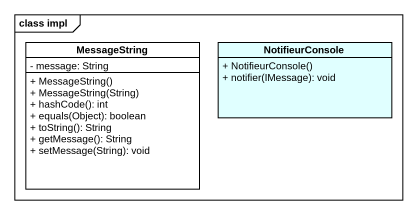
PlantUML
@startuml
mainframe class impl
hide circle
hide empty members
skinparam classAttributeIconSize 0
class MessageString {
  - message: String
  + MessageString()
  + MessageString(String)
  + hashCode(): int
  + equals(Object): boolean
  + toString(): String
  + getMessage(): String
  + setMessage(String): void
}
class NotifieurConsole #E0FFFF {
  + NotifieurConsole()
  + notifier(IMessage): void
}
@enduml
